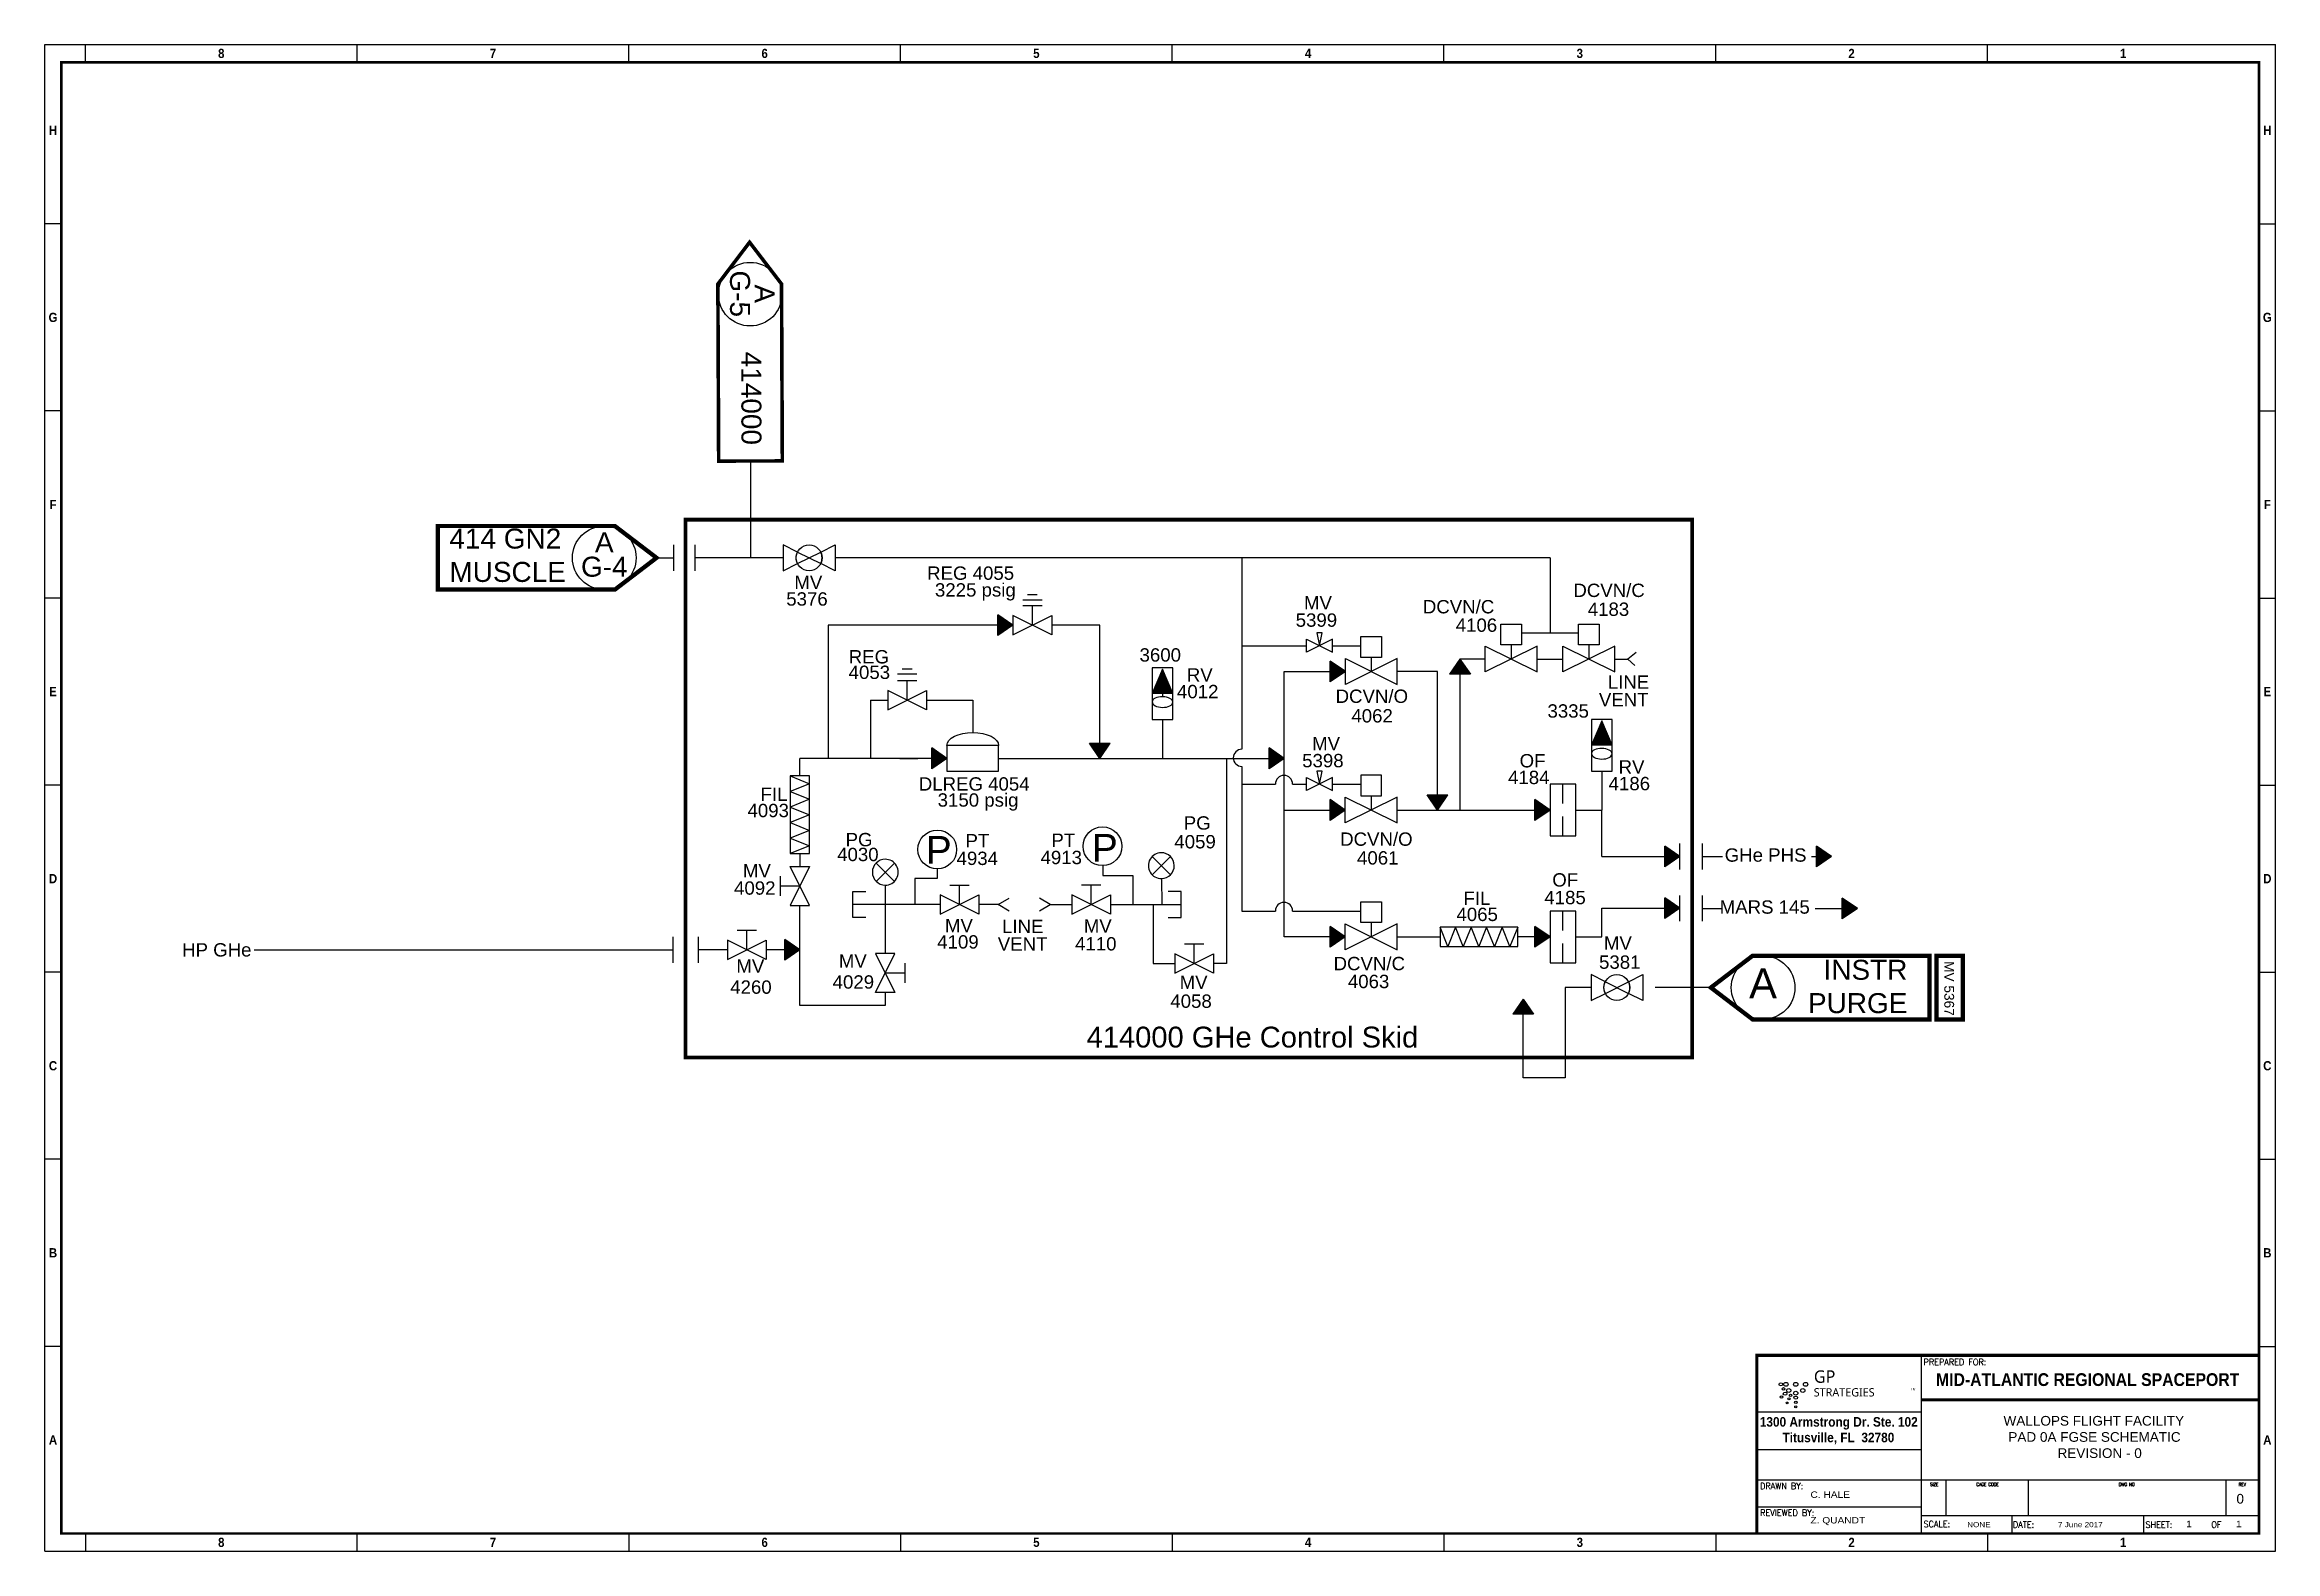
# Paper-space layout '414000 GHe Control Skid' of a CAD drawing. Header units: inches. Extents: x -0.1 to 12.4, y 0 to 8.4.
# The model-space entities are those that its viewports show. They can reach past a viewport. Long polylines and large blocks are cut down to what shows.
import ezdxf
from ezdxf.enums import TextEntityAlignment as Align

# ---------------------------------------------------------------- set-up
doc = ezdxf.new("R2010")
doc.units = ezdxf.units.IN
doc.header["$MEASUREMENT"] = 0
doc.linetypes.add('SCHEMATIC-Q-BASE$0$DASHED', pattern=[0.75, 0.5, -0.25])
for name, color, linetype in [('C-ANNO-TEXT', 7, 'Continuous'), ('GPBORDER-30X42$0$BORDER', 7, 'Continuous'), ('GPBORDER-30X42$0$TITLE1', 7, 'Continuous'), ('GPBORDER-30X42$0$TITLE2', 7, 'Continuous'), ('GPBORDER-30X42$0$TITLESMALL', 7, 'Continuous'), ('NEW 414 GHe Control Skid', 200, 'Continuous'), ('NEW 414 GN2 Cont Skid', 7, 'Continuous'), ('ViewPort', 7, 'Continuous')]:
    doc.layers.add(name, color=color, linetype=linetype)
doc.layers.get('ViewPort').off()
doc.styles.add('GPBORDER-30X42$0$BOLD', font='bold.shx', dxfattribs={"height": 0.375})
doc.styles.add('GPBORDER-30X42$0$LOGO', font='bold.shx', dxfattribs={"height": 0.1875})
doc.styles.add('GPBORDER-30X42$0$Standard', font='simplex.shx')
doc.styles.add('GPBORDER-30X42$0$TITLE1', font='romans.shx', dxfattribs={"height": 0.125})
doc.styles.add('GPBORDER-30X42$0$TITLE2', font='bold.shx', dxfattribs={"height": 0.25})
doc.styles.add('GPBORDER-30X42$0$TITLESMALL', font='romans.shx', dxfattribs={"height": 0.0625})
doc.styles.get("Standard").update_dxf_attribs({"font": 'arial.ttf'})
doc.styles.add('style1', font='arial.ttf', dxfattribs={"height": 0.125})
doc.styles.add('style2', font='arial.ttf', dxfattribs={"height": 0.06})
doc.styles.add('style3', font='arial.ttf', dxfattribs={"height": 0.09375})
doc.styles.add('TITLE', font='swissel.ttf', dxfattribs={"height": 0.18})

# ---------------------------------------------------------------- blocks, each defined once
blk = doc.blocks.new('GPBORDER-30X42')
at = {"linetype": 'Continuous'}
for p, q in [((188.586, -13.479), (188.586, 16.021)), ((188.586, 16.021), (235.842, 16.021)), ((189.447, 15.672), (189.447, 16.021)), ((195.203, 15.672), (195.203, 16.021)), ((200.958, 15.672), (200.958, 16.021)), ((206.714, 15.672), (206.714, 16.021)), ((212.47, 15.672), (212.47, 16.021)), ((218.226, 15.672), (218.226, 16.021)), ((223.982, 15.672), (223.982, 16.021)), ((229.737, 15.672), (229.737, 16.021)), ((235.842, -13.479), (235.842, 16.021)), ((188.935, 12.509), (188.586, 12.509)), ((235.493, 12.509), (235.842, 12.509)), ((188.935, 8.846), (188.586, 8.846)), ((235.493, 8.846), (235.842, 8.846)), ((188.935, 5.183), (188.586, 5.183)), ((235.493, 5.183), (235.842, 5.183)), ((188.935, 1.521), (188.586, 1.521)), ((235.493, 1.521), (235.842, 1.521)), ((188.935, -2.142), (188.586, -2.142)), ((235.493, -2.142), (235.842, -2.142)), ((188.935, -5.805), (188.586, -5.805)), ((235.493, -5.805), (235.842, -5.805)), ((188.935, -9.468), (188.586, -9.468)), ((235.493, -9.468), (235.842, -9.468)), ((228.342, -10.514), (235.493, -10.514)), ((224.854, -12.607), (228.342, -12.607)), ((189.447, -13.131), (189.447, -13.479)), ((195.203, -13.479), (195.203, -13.131)), ((200.958, -13.131), (200.958, -13.479)), ((206.714, -13.131), (206.714, -13.479)), ((212.47, -13.131), (212.47, -13.479)), ((218.226, -13.131), (218.226, -13.479)), ((223.982, -13.131), (223.982, -13.479)), ((229.737, -13.131), (229.737, -13.479)), ((188.586, -13.479), (235.842, -13.479))]:
    blk.add_line(p, q, dxfattribs=at)
at = {"layer": 'GPBORDER-30X42$0$BORDER', "linetype": 'Continuous'}
for p, q in [((228.342, -13.131), (228.342, -9.642)), ((224.854, -10.75), (228.342, -10.75)), ((224.854, -11.487), (228.342, -11.487)), ((224.854, -12.084), (235.493, -12.084)), ((228.865, -12.782), (228.865, -12.084)), ((230.61, -12.782), (230.61, -12.084)), ((234.796, -12.782), (234.796, -12.084)), ((228.342, -12.782), (235.493, -12.782)), ((230.26, -13.131), (230.26, -12.782)), ((233.051, -13.131), (233.051, -12.782))]:
    blk.add_line(p, q, dxfattribs=at)
at = {"layer": 'GPBORDER-30X42$0$BORDER', "linetype": 'Continuous', "flags": 128}
for points, const_width in [([(235.493, -13.131), (235.493, 15.672), (188.935, 15.672), (188.935, -13.131), (235.493, -13.131)], 0.05), ([(235.493, -9.642), (224.854, -9.642), (224.854, -13.131)], 0.0625), ([(235.493, -10.514), (228.342, -10.514)], 0.0625)]:
    blk.add_lwpolyline(points, dxfattribs=dict(at, const_width=const_width))
at = {"style": 'GPBORDER-30X42$0$BOLD'}
for s, p in [('8', (192.325, 15.846)), ('7', (198.08, 15.846)), ('6', (203.836, 15.846)), ('5', (209.592, 15.846)), ('4', (215.348, 15.846)), ('3', (221.104, 15.846)), ('2', (226.86, 15.846)), ('1', (232.615, 15.846)), ('H', (188.761, 14.34)), ('H', (235.668, 14.34)), ('G', (188.761, 10.678)), ('G', (235.668, 10.678)), ('F', (188.761, 7.015)), ('F', (235.668, 7.015)), ('E', (188.761, 3.352)), ('E', (235.668, 3.352)), ('D', (188.761, -0.311)), ('D', (235.668, -0.311)), ('C', (188.761, -3.974)), ('C', (235.668, -3.974)), ('B', (188.761, -7.636)), ('B', (235.668, -7.636)), ('A', (188.761, -11.299)), ('A', (235.668, -11.299)), ('8', (192.325, -13.305)), ('7', (198.08, -13.305)), ('6', (203.836, -13.305)), ('5', (209.592, -13.305)), ('4', (215.348, -13.305)), ('3', (221.104, -13.305)), ('2', (226.86, -13.305)), ('1', (232.615, -13.305))]:
    blk.add_text(s, height=0.181, dxfattribs=at).set_placement(p, align=Align.MIDDLE)
at = {"style": 'GPBORDER-30X42$0$LOGO'}
for s, p in [('1300 Armstrong Dr. Ste. 102', (224.917, -11.04)), ('Titusville, FL  32780', (225.397, -11.346))]:
    blk.add_text(s, height=0.1875, dxfattribs=at).set_placement(p)
at = {"layer": 'GPBORDER-30X42$0$TITLE1', "style": 'GPBORDER-30X42$0$TITLE1'}
for s, p in [('PREPARED FOR:', (228.386, -9.838)), ('DRAWN BY: ', (224.923, -12.266)), ('REVIEWED BY: ', (224.923, -12.789)), ('SCALE:', (228.386, -13.01)), ('DATE:', (230.278, -13.02)), ('SHEET:', (233.086, -13.02)), ('OF', (234.48, -13.02))]:
    blk.add_text(s, height=0.125, dxfattribs=at).set_placement(p)
at = {"layer": 'GPBORDER-30X42$0$TITLE2', "style": 'GPBORDER-30X42$0$TITLE2'}
blk.add_text('MID-ATLANTIC REGIONAL SPACEPORT', height=0.25, dxfattribs=at).set_placement((228.649, -10.244))
at = {"layer": 'GPBORDER-30X42$0$TITLESMALL'}
for s, style, p in [('SIZE', 'GPBORDER-30X42$0$TITLESMALL', (228.522, -12.202)), ('CAGE CODE', 'GPBORDER-30X42$0$TITLESMALL', (229.504, -12.202)), ('DWG NO', 'GPBORDER-30X42$0$Standard', (232.52, -12.202)), ('REV', 'GPBORDER-30X42$0$Standard', (235.062, -12.202))]:
    blk.add_text(s, height=0.0625, dxfattribs=dict(at, style=style)).set_placement(p)
blk = doc.blocks.new('1')
at = {"insert": (-0.751, 0.44), "char_height": 0.2, "attachment_point": 1}
blk.add_mtext_dynamic_manual_height_columns('{\\fLucida Sans|b0|i0|c0|p34; \\PSTRATEGIES}', width=4.1468, gutter_width=1, heights=[1.017], dxfattribs=at)
blk = doc.blocks.new('2')
at = {"insert": (-0.243, 0.184), "char_height": 0.3, "attachment_point": 1, "rotation": 0.28}
blk.add_mtext_dynamic_manual_height_columns('{\\fLucida Sans|b0|i0|c0|p34;GP }', width=4.1468, gutter_width=1, heights=[1.017], dxfattribs=at)
blk = doc.blocks.new('3')
at = {"insert": (-0.19, 0.09), "char_height": 0.2, "attachment_point": 1}
blk.add_mtext_dynamic_manual_height_columns('TM', width=2.4112, gutter_width=1, heights=[0], dxfattribs=at)
blk = doc.blocks.new('A$C32DD4450')
at = {"layer": 'C-ANNO-TEXT'}
h = blk.add_hatch(color=7, dxfattribs=at)
h.dxf.hatch_style = 1
h.paths.add_polyline_path([(-2.267, 0.835, 1), (-2.28, 0.835, 1)])
h.paths.add_polyline_path([(-2.277, 0.815, 1), (-2.287, 0.815, 1)])
h.paths.add_polyline_path([(-2.286, 0.794, 1), (-2.295, 0.794, 1)])
h.paths.add_polyline_path([(-2.291, 0.843, 1), (-2.308, 0.843, 1)])
h.paths.add_polyline_path([(-2.311, 0.825, 1), (-2.324, 0.825, 1)])
h.paths.add_polyline_path([(-2.329, 0.808, 1), (-2.339, 0.808, 1)])
h.paths.add_polyline_path([(-2.353, 0.852, 1), (-2.344, 0.852, 1)])
h.paths.add_polyline_path([(-2.333, 0.86, 1), (-2.322, 0.86, 1)])
h.paths.add_polyline_path([(-2.314, 0.869, 1), (-2.301, 0.869, 1)])
h.paths.add_polyline_path([(-2.312, 0.893, 1), (-2.329, 0.893, 1)])
h.paths.add_polyline_path([(-2.352, 0.893, 1), (-2.339, 0.893, 1)])
h.paths.add_polyline_path([(-2.364, 0.893, 1), (-2.375, 0.893, 1)])
h.paths.add_polyline_path([(-2.344, 0.934, 1), (-2.353, 0.934, 1)])
h.paths.add_polyline_path([(-2.322, 0.925, 1), (-2.333, 0.925, 1)])
h.paths.add_polyline_path([(-2.314, 0.916, 1), (-2.301, 0.916, 1)])
h.paths.add_polyline_path([(-2.291, 0.943, 1), (-2.308, 0.943, 1)])
h.paths.add_polyline_path([(-2.324, 0.96, 1), (-2.311, 0.96, 1)])
h.paths.add_polyline_path([(-2.329, 0.977, 1), (-2.339, 0.977, 1)])
h.paths.add_polyline_path([(-2.267, 0.95, 1), (-2.28, 0.95, 1)])
h.paths.add_polyline_path([(-2.287, 0.97, 1), (-2.277, 0.97, 1)])
h.paths.add_polyline_path([(-2.286, 0.991, 1), (-2.295, 0.991, 1)])
h.paths.add_polyline_path([(-2.241, 0.963, 1), (-2.258, 0.963, 1)])
h.paths.add_polyline_path([(-2.243, 0.988, 1), (-2.256, 0.988, 1)])
h.paths.add_polyline_path([(-2.245, 1.012, 1), (-2.255, 1.012, 1)])
h = blk.add_hatch(color=7, dxfattribs=at)
h.dxf.hatch_style = 1
h.paths.add_polyline_path([(-2.239, 0.939, 1), (-2.26, 0.939, 1)])
h.paths.add_polyline_path([(-2.272, 0.925, 1), (-2.293, 0.925, 1)])
h.paths.add_polyline_path([(-2.306, 0.893, 1), (-2.286, 0.893, 1)])
h.paths.add_polyline_path([(-2.239, 0.893, 1), (-2.26, 0.893, 1)])
h.paths.add_polyline_path([(-2.293, 0.86, 1), (-2.272, 0.86, 1)])
h.paths.add_polyline_path([(-2.207, 0.86, 1), (-2.227, 0.86, 1)])
h.paths.add_polyline_path([(-2.193, 0.893, 1), (-2.214, 0.893, 1)])
h = blk.add_hatch(color=7, dxfattribs=at)
h.dxf.hatch_style = 1
h.paths.add_polyline_path([(-2.26, 0.846, 1), (-2.239, 0.846, 1)])
h = blk.add_hatch(color=7, dxfattribs=at)
h.dxf.hatch_style = 1
h.paths.add_polyline_path([(-2.245, 0.773, 1), (-2.255, 0.773, 1)])
h.paths.add_polyline_path([(-2.243, 0.797, 1), (-2.256, 0.797, 1)])
h.paths.add_polyline_path([(-2.241, 0.822, 1), (-2.258, 0.822, 1)])
at = {"layer": 'C-ANNO-TEXT', "color": 7}
for centre, radius in [((-2.32, 0.893), 0.00845), ((-2.307, 0.869), 0.00636), ((-2.3, 0.843), 0.00845), ((-2.296, 0.893), 0.0103), ((-2.283, 0.86), 0.0103), ((-2.274, 0.835), 0.00636), ((-2.25, 0.893), 0.0103), ((-2.25, 0.846), 0.0103), ((-2.217, 0.86), 0.0103), ((-2.204, 0.893), 0.0103), ((-2.317, 0.825), 0.00636), ((-2.291, 0.794), 0.00441), ((-2.282, 0.815), 0.0051), ((-2.25, 0.822), 0.00845), ((-2.25, 0.797), 0.00636), ((-2.25, 0.773), 0.0051)]:
    blk.add_circle(centre, radius, dxfattribs=at)
at = {"color": 7, "xscale": 0.2214169042038988, "yscale": 0.2732096433486377, "zscale": 0.2760375030209255}
blk.add_blockref('GPBORDER-30X42', (-52.219, 3.683), dxfattribs=at)
at = {"layer": 'C-ANNO-TEXT', "color": 7, "xscale": 0.2765152535907173, "yscale": 0.2212122028725739, "zscale": 0.2765152535907173}
for name, p in [('2', (-2.098, 0.927, 2.192)), ('1', (-1.958, 0.849, 2.192))]:
    blk.add_blockref(name, p, dxfattribs=at)
at = {"layer": 'C-ANNO-TEXT', "xscale": 0.0924905553715314, "yscale": 0.0693679165286485, "zscale": 0.0924905553715314}
blk.add_blockref('3', (-1.694, 0.868, 2.192), dxfattribs=at)
at = {"layer": 'C-ANNO-TEXT', "color": 7}
for s, height, style, p in [('C. HALE', 0.0341, 'style1', (-2.181, 0.286)), ('Z. QUANDT', 0.0341, 'style1', (-2.181, 0.149)), ('NONE', 0.0272, 'style2', (-1.446, 0.129)), ('7 June 2017', 0.02724, 'style2', (-1.02, 0.129)), ('1', 0.0344, 'style2', (-0.419, 0.129, -2.407)), ('1', 0.0344, 'style2', (-0.185, 0.129, -2.407))]:
    blk.add_text(s, height=height, dxfattribs=dict(at, style=style)).set_placement(p)
at = {"layer": 'C-ANNO-TEXT', "color": 7, "insert": (-1.398, 0.724), "char_height": 0.05186, "attachment_point": 1, "style": 'style1'}
blk.add_mtext_dynamic_manual_height_columns('\\pi0.13978;WALLOPS FLIGHT FACILITY\\P\\pi0.16543;PAD 0A FGSE SCHEMATIC\\P\\pi0.36824;   REVISION - 0', width=1.24432, gutter_width=0.95, heights=[0], dxfattribs=at)
at = {"layer": 'C-ANNO-TEXT', "insert": (-0.183, 0.307), "char_height": 0.0519, "attachment_point": 1, "style": 'TITLE'}
blk.add_mtext_dynamic_manual_height_columns('0', width=0.25114, gutter_width=0.95, heights=[0], dxfattribs=at)

msp = doc.modelspace()

# ---------------------------------------------------------------- hatches: boundary and pattern name
at = {"layer": 'NEW 414 GHe Control Skid', "transparency": 33554687}
h = msp.add_hatch(color=30, dxfattribs=at)
h.dxf.hatch_style = 1
h.paths.add_polyline_path([(105.715, 52.799), (105.7764, 52.7568), (105.715, 52.7145)])
h = msp.add_hatch(color=30, dxfattribs=at)
h.dxf.hatch_style = 1
h.paths.add_polyline_path([(106.3867, 52.5765), (106.429, 52.4773), (106.3445, 52.4773)])
h = msp.add_hatch(color=30, dxfattribs=at)
h.dxf.hatch_style = 1
h.paths.add_polyline_path([(107.0715, 52.6095), (107.1329, 52.5673), (107.0715, 52.525)])
h = msp.add_hatch(color=30, dxfattribs=at)
h.dxf.hatch_style = 1
h.paths.add_polyline_path([(107.6007, 52.6184), (107.643, 52.557), (107.5585, 52.557)])
h = msp.add_hatch(color=30, dxfattribs=at)
h.dxf.hatch_style = 1
h.paths.add_polyline_path([(108.1795, 52.3657), (108.2218, 52.2664), (108.1373, 52.2664)])
h = msp.add_hatch(color=30, dxfattribs=at)
h.dxf.hatch_style = 1
h.paths.add_polyline_path([(106.0886, 52.2746), (106.173, 52.2746), (106.1308, 52.2132)])
h = msp.add_hatch(color=30, dxfattribs=at)
h.dxf.hatch_style = 1
h.paths.add_polyline_path([(105.4452, 52.2554), (105.5066, 52.2132), (105.4452, 52.1709)])
h = msp.add_hatch(color=30, dxfattribs=at)
h.dxf.hatch_style = 1
h.paths.add_polyline_path([(106.8223, 52.2554), (106.8837, 52.2132), (106.8223, 52.1709)])
h = msp.add_hatch(color=30, dxfattribs=at)
h.dxf.hatch_style = 1
h.paths.add_polyline_path([(107.0713, 52.0446), (107.1327, 52.0023), (107.0713, 51.9601)])
h = msp.add_hatch(color=30, dxfattribs=at)
h.dxf.hatch_style = 1
h.paths.add_polyline_path([(107.5086, 52.0023), (107.4663, 52.0637), (107.5508, 52.0637)])
h = msp.add_hatch(color=30, dxfattribs=at)
h.dxf.hatch_style = 1
h.paths.add_polyline_path([(107.9068, 52.0446), (107.9682, 52.0023), (107.9068, 51.9601)])
h = msp.add_hatch(color=30, dxfattribs=at)
h.dxf.hatch_style = 1
h.paths.add_polyline_path([(108.4369, 51.8547), (108.4983, 51.8124), (108.4369, 51.7702)])
h = msp.add_hatch(color=30, dxfattribs=at)
h.dxf.hatch_style = 1
h.paths.add_polyline_path([(109.0559, 51.8547), (109.1173, 51.8124), (109.0559, 51.7702)])
h = msp.add_hatch(color=30, dxfattribs=at)
h.dxf.hatch_style = 1
h.paths.add_polyline_path([(108.4369, 51.6434), (108.4983, 51.6011), (108.4369, 51.5589)])
h = msp.add_hatch(color=30, dxfattribs=at)
h.dxf.hatch_style = 1
h.paths.add_polyline_path([(109.1611, 51.642), (109.2225, 51.5998), (109.1611, 51.5576)])
h = msp.add_hatch(color=30, dxfattribs=at)
h.dxf.hatch_style = 1
h.paths.add_polyline_path([(104.8456, 51.4739), (104.907, 51.4317), (104.8456, 51.3894)])
h = msp.add_hatch(color=30, dxfattribs=at)
h.dxf.hatch_style = 1
h.paths.add_polyline_path([(107.0713, 51.5267), (107.1327, 51.4845), (107.0713, 51.4422)])
h = msp.add_hatch(color=30, dxfattribs=at)
h.dxf.hatch_style = 1
h.paths.add_polyline_path([(107.9068, 51.5267), (107.9682, 51.4845), (107.9068, 51.4422)])
at = {"layer": 'NEW 414 GHe Control Skid', "linetype": 'Continuous', "transparency": 33554687}
h = msp.add_hatch(color=140, dxfattribs=at)
h.dxf.hatch_style = 1
h.paths.add_polyline_path([(107.8586, 51.23), (107.9009, 51.1686), (107.8164, 51.1686)])

# ---------------------------------------------------------------- linework, layer by layer
at = {"layer": 'NEW 414 GHe Control Skid', "color": 200}
for p, q in [((104.7051, 53.4266), (104.7051, 53.0315)), ((104.3217, 53.0315, -2.0883), (104.3922, 53.0315, -2.0883))]:
    msp.add_line(p, q, dxfattribs=at)
at = {"layer": 'NEW 414 GHe Control Skid', "color": 200, "linetype": 'Continuous'}
for p, q in [((104.3922, 52.9787, -2.0883), (104.3922, 53.0843, -2.0883)), ((104.4798, 52.9787), (104.4798, 53.0843)), ((104.8387, 53.0315), (104.4798, 53.0315)), ((104.8971, 53.0551), (104.9916, 53.0079)), ((104.8971, 53.0079), (104.9916, 53.0551)), ((107.9682, 53.0315), (105.05, 53.0315)), ((106.7107, 53.0315), (106.7107, 52.2504)), ((107.9682, 53.0315), (107.9682, 52.7241)), ((108.0839, 52.7241), (107.852, 52.7241)), ((106.7107, 52.6729), (106.9744, 52.6729)), ((107.0801, 52.6729), (107.1963, 52.6729)), ((106.7107, 52.18), (106.7107, 51.5901)), ((106.7107, 52.108), (106.8473, 52.108)), ((106.9177, 52.108), (106.9744, 52.108)), ((106.7107, 51.5901), (106.8473, 51.5901)), ((106.9177, 51.5901), (107.1961, 51.5901))]:
    msp.add_line(p, q, dxfattribs=at)
at = {"layer": 'NEW 414 GHe Control Skid', "color": 30, "linetype": 'Continuous'}
for p, q in [((105.8952, 52.836), (105.816, 52.836)), ((105.8754, 52.8803), (105.8358, 52.8803)), ((105.8556, 52.7568), (105.8556, 52.836)), ((105.715, 52.7568), (105.0226, 52.7568)), ((105.0226, 52.7568), (105.0226, 52.2132)), ((106.1308, 52.7568), (105.9349, 52.7568)), ((106.1308, 52.2746), (106.1308, 52.7568)), ((107.2385, 52.6254), (107.2385, 52.5673)), ((107.8098, 52.6765), (107.8098, 52.6184)), ((108.1267, 52.6765), (108.1267, 52.6184)), ((108.3198, 52.6448), (108.2852, 52.6184)), ((105.3643, 52.5775), (105.3247, 52.5775)), ((106.429, 52.5829), (106.3445, 52.5829)), ((106.3445, 52.5829), (106.3445, 52.3716)), ((106.429, 52.3716), (106.429, 52.5829)), ((106.8837, 52.5673), (107.0715, 52.5673)), ((106.8837, 51.4845), (106.8837, 52.5673)), ((107.5086, 52.5673), (107.3442, 52.5673)), ((107.5086, 52.0637), (107.5086, 52.5673)), ((107.7041, 52.6184), (107.6007, 52.6184)), ((107.6007, 52.557), (107.6007, 52.0023)), ((107.9154, 52.6181), (108.0211, 52.6184)), ((108.2323, 52.6184), (108.2852, 52.6184)), ((108.2852, 52.6184), (108.3149, 52.592)), ((105.1946, 52.4506), (105.2653, 52.4506)), ((105.1946, 52.4506), (105.1946, 52.2132)), ((105.3841, 52.5298), (105.3049, 52.5298)), ((105.3445, 52.4506), (105.3445, 52.5298)), ((105.4238, 52.4506), (105.6122, 52.4506)), ((105.6122, 52.4506), (105.6122, 52.3188)), ((106.429, 52.4773), (106.3445, 52.4773)), ((106.3445, 52.4773), (106.3445, 52.4403)), ((106.3867, 52.4773), (106.3867, 52.4648)), ((106.429, 52.4403), (106.429, 52.4773)), ((106.3445, 52.3716), (106.429, 52.3716)), ((106.3867, 52.3716), (106.3867, 52.2132)), ((108.2218, 52.3721), (108.1373, 52.3721)), ((108.1373, 52.3721), (108.1373, 52.1608)), ((108.2218, 52.1608), (108.2218, 52.3721)), ((108.2218, 52.2664), (108.1373, 52.2664)), ((105.4452, 52.2132), (104.907, 52.2132)), ((104.907, 52.1412), (104.907, 52.2132)), ((105.3142, 52.2132), (105.3881, 52.2132)), ((105.7179, 52.2132), (106.8223, 52.2132)), ((106.6477, 52.2132), (106.6477, 51.3762)), ((108.0211, 52.0287), (108.0211, 52.108)), ((108.1373, 52.1608), (108.2218, 52.1608)), ((108.1795, 52.1608), (108.1795, 52.0023)), ((106.8837, 52.0023), (107.0713, 52.0023)), ((107.2383, 52.0604), (107.2383, 52.0023)), ((107.344, 52.0023), (107.9068, 52.0023)), ((108.0739, 52.0023), (108.1795, 52.0023)), ((108.1795, 51.8124), (108.1795, 52.0023)), ((108.0211, 51.8967), (108.0211, 51.9759)), ((104.907, 51.8242), (104.907, 51.7714)), ((106.3442, 51.8121), (106.4197, 51.7382)), ((106.345, 51.7374), (106.4189, 51.8129)), ((108.1795, 51.8124), (108.4369, 51.8124, -1.0442)), ((108.4983, 51.7596, -1.0442), (108.4983, 51.8652, -1.0442)), ((108.5906, 51.7596), (108.5906, 51.8652)), ((104.8278, 51.6526), (104.8278, 51.7318)), ((105.2925, 51.7859), (105.2178, 51.7112)), ((105.2925, 51.7112), (105.2178, 51.7859)), ((106.3825, 51.7223), (106.3836, 51.6167)), ((104.907, 51.6922), (104.8278, 51.6922)), ((105.2552, 51.6958), (105.2552, 51.4165)), ((105.5185, 51.6958), (105.5977, 51.6958)), ((105.5581, 51.6165), (105.5581, 51.6958)), ((105.7165, 51.6163), (105.7602, 51.643)), ((105.9279, 51.6165), (105.8842, 51.6431)), ((106.1353, 51.6959), (106.0561, 51.6959)), ((106.0957, 51.6167), (106.0957, 51.6959)), ((108.4983, 51.5483, -1.0442), (108.4983, 51.654, -1.0442)), ((108.5906, 51.5483), (108.5906, 51.654)), ((104.907, 51.2052), (104.907, 51.6129)), ((105.4789, 51.6165), (105.1218, 51.6165)), ((105.7204, 51.6165), (105.6373, 51.6165)), ((105.7602, 51.5901), (105.7165, 51.6163)), ((105.8842, 51.5903), (105.9279, 51.6165)), ((105.9279, 51.6167), (106.0165, 51.6167)), ((106.1749, 51.6167), (106.3481, 51.6167)), ((106.3481, 51.6167), (106.4628, 51.6167)), ((106.3481, 51.6167), (106.3481, 51.3762)), ((107.2383, 51.5426), (107.2383, 51.4845)), ((108.0211, 51.5109), (108.0211, 51.5901)), ((108.1795, 51.4845), (108.1795, 51.6011)), ((108.1795, 51.6011), (108.4369, 51.6011, -1.0442)), ((104.3897, 51.3789), (104.3897, 51.4846)), ((104.4925, 51.3788), (104.4925, 51.4845)), ((104.7295, 51.5109), (104.6503, 51.5109)), ((104.6899, 51.4317), (104.6899, 51.5109)), ((106.5553, 51.4555), (106.4761, 51.4555)), ((106.5157, 51.3762), (106.5157, 51.4555)), ((107.0713, 51.4845), (106.8837, 51.4845)), ((107.344, 51.4845), (107.5193, 51.4845)), ((107.9068, 51.4845), (107.8362, 51.4845)), ((108.0211, 51.3788), (108.0211, 51.4581)), ((108.0739, 51.4845), (108.1795, 51.4845)), ((104.6107, 51.4317), (104.4925, 51.4317)), ((104.8456, 51.4317), (104.7691, 51.4317)), ((105.3344, 51.3769), (105.3344, 51.2976)), ((106.3481, 51.3762), (106.4364, 51.3762)), ((106.6477, 51.3762), (106.5949, 51.3762)), ((105.2552, 51.3372), (105.3344, 51.3372)), ((105.2552, 51.2052), (104.907, 51.2052)), ((105.2552, 51.258), (105.2552, 51.2052))]:
    msp.add_line(p, q, dxfattribs=at)
at = {"layer": 'NEW 414 GHe Control Skid', "color": 30}
for p, q in [((105.715, 52.7145), (105.715, 52.799)), ((105.7764, 52.7568), (105.715, 52.799)), ((105.7764, 52.7568), (105.715, 52.7145)), ((106.3867, 52.5765), (106.3445, 52.4773)), ((106.429, 52.4773), (106.3867, 52.5765)), ((107.0715, 52.525), (107.0715, 52.6095)), ((107.1329, 52.5673), (107.0715, 52.6095)), ((107.1329, 52.5673), (107.0715, 52.525)), ((107.6007, 52.6184), (107.5585, 52.557)), ((107.643, 52.557), (107.5585, 52.557)), ((107.6007, 52.6184), (107.643, 52.557)), ((108.1795, 52.3657), (108.1373, 52.2664)), ((108.2218, 52.2664), (108.1795, 52.3657)), ((106.1308, 52.2132), (106.0886, 52.2746)), ((106.0886, 52.2746), (106.173, 52.2746)), ((106.1308, 52.2132), (106.173, 52.2746)), ((105.4452, 52.1709), (105.4452, 52.2554)), ((105.5066, 52.2132), (105.4452, 52.2554)), ((105.5066, 52.2132), (105.4452, 52.1709)), ((106.8223, 52.1709), (106.8223, 52.2554)), ((106.8837, 52.2132), (106.8223, 52.2554)), ((106.8837, 52.2132), (106.8223, 52.1709)), ((107.0713, 51.9601), (107.0713, 52.0446)), ((107.1327, 52.0023), (107.0713, 52.0446)), ((107.1327, 52.0023), (107.0713, 51.9601)), ((107.5086, 52.0023), (107.4663, 52.0637)), ((107.4663, 52.0637), (107.5508, 52.0637)), ((107.5086, 52.0023), (107.5508, 52.0637)), ((107.9068, 51.9601), (107.9068, 52.0446)), ((107.9682, 52.0023), (107.9068, 52.0446)), ((107.9682, 52.0023), (107.9068, 51.9601)), ((108.4369, 51.7702, -1.0442), (108.4369, 51.8547, -1.0442)), ((108.4983, 51.8124, -1.0442), (108.4369, 51.8547, -1.0442)), ((108.4983, 51.8124, -1.0442), (108.4369, 51.7702, -1.0442)), ((108.5906, 51.8124), (108.6727, 51.8124, -0.0191)), ((109.0352, 51.8124), (109.1173, 51.8124, -0.0191)), ((109.0559, 51.7702, -1.0442), (109.0559, 51.8547, -1.0442)), ((109.1173, 51.8124, -1.0442), (109.0559, 51.8547, -1.0442)), ((109.1173, 51.8124, -1.0442), (109.0559, 51.7702, -1.0442)), ((108.4369, 51.5589, -1.0442), (108.4369, 51.6434, -1.0442)), ((108.4983, 51.6011, -1.0442), (108.4369, 51.6434, -1.0442)), ((109.1611, 51.5576, -1.0442), (109.1611, 51.642, -1.0442)), ((109.2225, 51.5998, -1.0442), (109.1611, 51.642, -1.0442)), ((108.4983, 51.6011, -1.0442), (108.4369, 51.5589, -1.0442)), ((108.5906, 51.6002, -0.0008), (108.6691, 51.6002, -0.0191)), ((109.0501, 51.6002), (109.2212, 51.6002, -0.0172)), ((109.2225, 51.5998, -1.0442), (109.1611, 51.5576, -1.0442)), ((104.8456, 51.3894), (104.8456, 51.4739)), ((104.907, 51.4317), (104.8456, 51.4739)), ((107.0713, 51.4422), (107.0713, 51.5267)), ((107.1327, 51.4845), (107.0713, 51.5267)), ((107.1327, 51.4845), (107.0713, 51.4422)), ((107.9068, 51.4422), (107.9068, 51.5267)), ((107.9682, 51.4845), (107.9068, 51.5267)), ((107.9682, 51.4845), (107.9068, 51.4422)), ((102.6792, 51.4317), (104.3881, 51.4317)), ((104.907, 51.4317), (104.8456, 51.3894))]:
    msp.add_line(p, q, dxfattribs=at)
at = {"layer": 'NEW 414 GHe Control Skid', "color": 1, "linetype": 'Continuous'}
for p, q in [((105.4673, 51.7222), (105.3765, 51.7222)), ((105.3765, 51.7222), (105.3765, 51.6165)), ((105.4673, 51.7618), (105.4673, 51.7222)), ((106.1437, 51.7752), (106.1437, 51.7355)), ((106.1437, 51.7355), (106.2651, 51.7355)), ((106.2651, 51.7355), (106.2651, 51.6167))]:
    msp.add_line(p, q, dxfattribs=at)
at = {"layer": 'NEW 414 GHe Control Skid', "color": 140, "linetype": 'Continuous'}
for p, q in [((108.194, 51.3013), (108.2885, 51.254)), ((108.194, 51.254), (108.2885, 51.3013)), ((108.6247, 51.2776), (108.3969, 51.2776)), ((107.8586, 51.23), (107.8164, 51.1686)), ((107.8586, 51.23), (107.9009, 51.1686))]:
    msp.add_line(p, q, dxfattribs=at)
at = {"layer": 'NEW 414 GHe Control Skid', "color": 200, "const_width": 0.0146}
msp.add_lwpolyline([(104.8317, 54.1492), (104.835, 53.4269), (104.5752, 53.4263), (104.5719, 54.1487), (104.7014, 54.3193)], close=True, dxfattribs=at)
at = {"layer": 'NEW 414 GHe Control Skid', "color": 30, "linetype": 'SCHEMATIC-Q-BASE$0$DASHED', "const_width": 0.0156}
msp.add_lwpolyline([(104.4396, 53.1873), (108.5487, 53.1873), (108.5487, 50.992), (104.4396, 50.992)], close=True, dxfattribs=at)
at = {"layer": 'NEW 414 GHe Control Skid', "color": 200, "const_width": 0.0176, "elevation": -2.0883}
msp.add_lwpolyline([(104.1514, 52.9016), (103.429, 52.9016), (103.429, 53.1614), (104.1514, 53.1614), (104.3217, 53.0315)], close=True, dxfattribs=at)
at = {"layer": 'NEW 414 GHe Control Skid', "color": 200, "linetype": 'Continuous'}
for points in [[(104.8971, 53.0551), (104.8387, 53.0843), (104.8387, 52.9787), (104.8971, 53.0079, -0.236136)], [(104.9444, 52.9787, -1), (104.9444, 53.0843, -1)], [(104.9916, 53.0551), (105.05, 53.0843), (105.05, 52.9787), (104.9916, 53.0079, 0.236136)]]:
    msp.add_lwpolyline(points, format="xyb", close=True, dxfattribs=at)
at = {"layer": 'NEW 414 GHe Control Skid', "color": 30, "linetype": 'Continuous'}
for points in [[(105.8952, 52.8591), (105.8754, 52.8591), (105.8556, 52.8591), (105.8358, 52.8591), (105.816, 52.8591)], [(105.3841, 52.5563), (105.3643, 52.5563), (105.3445, 52.5563), (105.3247, 52.5563), (105.3049, 52.5563)], [(104.8674, 52.1412), (104.9466, 52.1095), (104.8674, 52.0778), (104.9466, 52.0461), (104.8674, 52.0144), (104.9466, 51.9827), (104.8674, 51.951), (104.9466, 51.9193), (104.8674, 51.8876), (104.9466, 51.8559), (104.8674, 51.8242)], [(105.176, 51.5637), (105.1231, 51.5637), (105.1231, 51.6694), (105.176, 51.6694)], [(106.41, 51.5639), (106.4628, 51.5639), (106.4628, 51.6695), (106.41, 51.6695)], [(107.8362, 51.5241), (107.8045, 51.4449), (107.7728, 51.5241), (107.7411, 51.4449), (107.7094, 51.5241), (107.6777, 51.4449), (107.646, 51.5241), (107.6143, 51.4449), (107.5826, 51.5241), (107.5509, 51.4449), (107.5193, 51.5241)]]:
    msp.add_lwpolyline(points, dxfattribs=at)
for points in [[(105.9349, 52.7964), (105.9349, 52.7172), (105.7764, 52.7964), (105.7764, 52.7172)], [(107.852, 52.6765), (107.7675, 52.6765), (107.7675, 52.761), (107.852, 52.761)], [(108.1689, 52.6765), (108.0844, 52.6765), (108.0844, 52.761), (108.1689, 52.761)], [(107.2808, 52.6254), (107.1963, 52.6254), (107.1963, 52.7099), (107.2808, 52.7099)], [(107.9154, 52.5656), (107.9154, 52.6712), (107.7041, 52.5656), (107.7041, 52.6712)], [(108.2323, 52.5656), (108.2323, 52.6712), (108.0211, 52.5656), (108.0211, 52.6712)], [(107.3442, 52.5144), (107.3442, 52.6201), (107.1329, 52.5144), (107.1329, 52.6201)], [(105.4238, 52.4902), (105.4238, 52.411), (105.2653, 52.4902), (105.2653, 52.411)], [(105.5066, 52.1603), (105.7179, 52.1603), (105.7179, 52.266), (105.5066, 52.266)], [(104.8674, 51.8242), (104.9466, 51.8242), (104.9466, 52.1412), (104.8674, 52.1412)], [(107.1961, 52.0604), (107.2806, 52.0604), (107.2806, 52.1449), (107.1961, 52.1449)], [(108.0739, 51.8967), (108.0739, 52.108), (107.9682, 52.108), (107.9682, 51.8967)], [(107.1327, 51.9495), (107.1327, 52.0551), (107.344, 51.9495), (107.344, 52.0551)], [(104.8674, 51.6129), (104.9466, 51.6129), (104.8674, 51.7714), (104.9466, 51.7714)], [(105.4789, 51.6562), (105.4789, 51.5769), (105.6373, 51.6562), (105.6373, 51.5769)], [(106.1749, 51.6563), (106.1749, 51.5771), (106.0165, 51.6563), (106.0165, 51.5771)], [(107.2806, 51.5426), (107.1961, 51.5426), (107.1961, 51.6271), (107.2806, 51.6271)], [(107.344, 51.4317), (107.344, 51.5373), (107.1327, 51.4317), (107.1327, 51.5373)], [(108.0739, 51.3788), (108.0739, 51.5901), (107.9682, 51.5901), (107.9682, 51.3788)], [(104.7691, 51.4713), (104.7691, 51.3921), (104.6107, 51.4713), (104.6107, 51.3921)], [(107.5193, 51.5241), (107.5193, 51.4449), (107.8362, 51.4449), (107.8362, 51.5241)], [(105.2948, 51.4165), (105.2156, 51.4165), (105.2948, 51.258), (105.2156, 51.258)], [(106.5949, 51.4158), (106.5949, 51.3366), (106.4364, 51.4158), (106.4364, 51.3366)]]:
    msp.add_lwpolyline(points, close=True, dxfattribs=at)
at = {"layer": 'NEW 414 GHe Control Skid', "color": 200, "linetype": 'Continuous'}
for points in [[(107.0273, 52.6729), (107.0378, 52.7257), (107.0167, 52.7257)], [(107.0801, 52.6993), (106.9744, 52.6465), (106.9744, 52.6993), (107.0801, 52.6465)], [(107.0801, 52.1344), (106.9744, 52.0816), (106.9744, 52.1344), (107.0801, 52.0816)], [(107.0273, 52.108), (107.0378, 52.1608), (107.0167, 52.1608)]]:
    msp.add_lwpolyline(points, close=True, dxfattribs=at)
msp.add_lwpolyline([(107.0801, 52.108), (107.1961, 52.108)], dxfattribs=at)
at = {"layer": 'NEW 414 GHe Control Skid', "color": 140, "const_width": 0.0176}
for points in [[(108.795, 51.1478), (109.5174, 51.1478), (109.5174, 51.4075), (108.795, 51.4075), (108.6247, 51.2776)], [(109.5461, 51.4075), (109.6532, 51.4075), (109.6532, 51.1478), (109.5461, 51.1478)]]:
    msp.add_lwpolyline(points, close=True, dxfattribs=at)
at = {"layer": 'NEW 414 GHe Control Skid', "color": 140, "linetype": 'Continuous'}
for points in [[(108.1356, 51.2776), (108.0305, 51.2776), (108.0305, 50.9094), (107.8586, 50.9094), (107.8586, 51.1686)], [(107.9009, 51.1686), (107.8164, 51.1686)]]:
    msp.add_lwpolyline(points, dxfattribs=at)
for points in [[(108.194, 51.3013), (108.1356, 51.3305), (108.1356, 51.2248), (108.194, 51.254, -0.236136)], [(108.2412, 51.2248, -1), (108.2412, 51.3305, -1)], [(108.2885, 51.3013), (108.3469, 51.3305), (108.3469, 51.2248), (108.2885, 51.254, 0.236136)]]:
    msp.add_lwpolyline(points, format="xyb", close=True, dxfattribs=at)
at = {"layer": 'NEW 414 GHe Control Skid', "color": 200}
for centre in [(104.7039, 54.1075), (104.1084, 53.0315, -2.0883)]:
    msp.add_circle(centre, 0.1299, dxfattribs=at)
at = {"layer": 'NEW 414 GHe Control Skid', "color": 1, "linetype": 'Continuous'}
for centre in [(105.4673, 51.8411), (106.1416, 51.8544)]:
    msp.add_circle(centre, 0.0792, dxfattribs=at)
at = {"layer": 'NEW 414 GHe Control Skid', "color": 140}
msp.add_circle((108.838, 51.2776), 0.1299, dxfattribs=at)
at = {"layer": 'NEW 414 GHe Control Skid', "color": 200, "linetype": 'Continuous'}
for centre, start, end in [((106.7107, 52.2152), 90, 270), ((106.8825, 52.108), 0, 180), ((106.8825, 51.5901), 0, 180)]:
    msp.add_arc(centre, 0.0352, start, end, dxfattribs=at)
at = {"layer": 'NEW 414 GHe Control Skid', "color": 30, "linetype": 'Continuous'}
for centre, start, end in [((106.3819, 51.7752), 90.61542, 270.61549), ((106.3819, 51.7752), 270.61549, 90.61542), ((105.2552, 51.7486), 90.00004, 269.99996), ((105.2552, 51.7486), 269.99996, 90.00004)]:
    msp.add_arc(centre, 0.0528, start, end, dxfattribs=at)
at = {"layer": 'NEW 414 GHe Control Skid', "color": 30, "extrusion": (0, 0, -1)}
for centre in [(106.3867, 52.4429), (108.1795, 52.2321)]:
    msp.add_ellipse(centre, major_axis=(0.0423, -0.0006), ratio=0.51613, dxfattribs=at)
at = {"layer": 'NEW 414 GHe Control Skid', "color": 30, "linetype": 'Continuous', "extrusion": (0, 0, -1)}
msp.add_ellipse((105.6122, 52.266), major_axis=(0.1056, 0), ratio=0.5, start_param=3.141593, end_param=6.283185, dxfattribs=at)

# ---------------------------------------------------------------- texts
at = {"layer": 'NEW 414 GHe Control Skid', "color": 7}
for s, height, style, p in [('REG 4055', 0.05443, 'style2', (105.426, 52.9418, 1.0442)), ('MV', 0.05443, 'style2', (104.8842, 52.9042, 1.0442)), ('3225 psig', 0.05443, 'style2', (105.458, 52.8734, 1.0442)), ('DCVN/C', 0.05443, 'style2', (108.0636, 52.8716, 1.0442)), ('5376', 0.05443, 'style2', (104.8511, 52.8364, 1.0442)), ('MV', 0.05443, 'style2', (106.9641, 52.8208, 1.0442)), ('DCVN/C', 0.05443, 'style2', (107.4493, 52.8048, 1.0442)), ('4183', 0.05443, 'style2', (108.1222, 52.7945, 1.0442)), ('5399', 0.05443, 'style2', (106.9302, 52.7502, 1.0442)), ('4106', 0.05443, 'style2', (107.5833, 52.7295, 1.0442)), ('REG', 0.05443, 'style2', (105.1061, 52.6005, 1.0442)), ('3600', 0.05443, 'style2', (106.293, 52.608, 1.0442)), ('4053', 0.05443, 'style2', (105.1057, 52.5371, 1.0442)), ('RV', 0.05443, 'style2', (106.486, 52.5265, 1.0442)), ('LINE', 0.05443, 'style2', (108.204, 52.4974, 1.0442)), ('4012', 0.05443, 'style2', (106.4458, 52.4585, 1.0442)), ('DCVN/O', 0.05443, 'style2', (107.0932, 52.4395, 1.0442)), ('VENT', 0.05443, 'style2', (108.1677, 52.4255, 1.0442)), ('4062', 0.05443, 'style2', (107.1575, 52.3595, 1.0442)), ('3335', 0.05443, 'style2', (107.9579, 52.3793, 1.0442)), ('MV', 0.05443, 'style2', (106.9972, 52.2463, 1.0442)), ('5398', 0.05443, 'style2', (106.9567, 52.1767, 1.0442)), ('OF', 0.05443, 'style2', (107.8441, 52.1762, 1.0442)), ('RV', 0.05443, 'style2', (108.2481, 52.151, 1.0442)), ('FIL', 0.05443, 'style2', (104.7462, 52.0397, 1.0442)), ('DLREG 4054', 0.05443, 'style2', (105.392, 52.0815, 1.0442)), ('4184', 0.05443, 'style2', (107.7969, 52.1081, 1.0442)), ('4186', 0.05443, 'style2', (108.2074, 52.083, 1.0442)), ('4093', 0.05443, 'style2', (104.6929, 51.9731, 1.0442)), ('3150 psig', 0.05443, 'style2', (105.469, 52.016, 1.0442)), ('PG', 0.05443, 'style2', (105.0932, 51.8543, 1.0442)), ('PT', 0.05443, 'style2', (105.5825, 51.8499, 1.0442)), ('PT', 0.05443, 'style2', (105.9332, 51.8518, 1.0442)), ('4059', 0.05443, 'style2', (106.435, 51.8457, 1.0442)), ('PG', 0.05443, 'style2', (106.4734, 51.9222, 1.0442)), ('DCVN/O', 0.05443, 'style2', (107.1117, 51.8563, 1.0442)), ('4030', 0.05443, 'style2', (105.0588, 51.7937, 1.0442)), ('4934', 0.05443, 'style2', (105.5462, 51.7779, 1.0442)), ('4913', 0.05443, 'style2', (105.8889, 51.7814, 1.0442)), ('4061', 0.05443, 'style2', (107.1806, 51.7798, 1.0442)), ('MV', 0.05443, 'style2', (104.6741, 51.7271, 1.0442)), ('OF', 0.05443, 'style2', (107.9774, 51.69, 1.0442)), ('4092', 0.05443, 'style2', (104.638, 51.6567, 1.0442)), ('4185', 0.05443, 'style2', (107.945, 51.618, 1.0442)), ('MV', 0.05443, 'style2', (105.4988, 51.5036, 1.0442)), ('LINE', 0.05443, 'style2', (105.7319, 51.5002, 1.0442)), ('MV', 0.05443, 'style2', (106.0654, 51.502, 1.0442)), ('4109', 0.05443, 'style2', (105.4673, 51.437, 1.0442)), ('VENT', 0.05443, 'style2', (105.7144, 51.4282, 1.0442)), ('4110', 0.05443, 'style2', (106.0297, 51.4291, 1.0442)), ('MV', 0.05443, 'style2', (108.1882, 51.4321, 1.0442)), ('MV', 0.05443, 'style2', (104.6475, 51.338, 1.0442)), ('DCVN/C', 0.05443, 'style2', (107.0849, 51.3485, 1.0442)), ('5381', 0.05443, 'style2', (108.1683, 51.3543, 1.0442)), ('A', 0.1217, 'style3', (108.7809, 51.2342, -1.1009)), ('4260', 0.05443, 'style2', (104.6224, 51.2524, 1.0442)), ('MV', 0.05443, 'style2', (106.4566, 51.2723, 1.0442)), ('4063', 0.05443, 'style2', (107.1432, 51.2754, 1.0442)), ('4058', 0.05443, 'style2', (106.4186, 51.195, 1.0442)), ('414000 GHe Control Skid', 0.085042, 'style3', (106.0768, 51.0331, 1.0442))]:
    msp.add_text(s, height=height, dxfattribs=dict(at, style=style)).set_placement(p)
at = {"layer": 'NEW 414 GHe Control Skid', "color": 1, "style": 'style1'}
for p in [(105.4206, 51.7827, 1.0442), (106.0986, 51.7911, 1.0442)]:
    msp.add_text('P', height=0.1134, dxfattribs=at).set_placement(p)
at = {"layer": 'NEW 414 GHe Control Skid', "color": 7, "style": 'style2'}
for s, p in [('GHe PHS', (108.8481, 51.8186)), ('MARS 145', (108.8445, 51.6064)), ('HP GHe', (102.5269, 51.4317))]:
    msp.add_text(s, height=0.05443, dxfattribs=at).set_placement(p, align=Align.MIDDLE)
for s, p in [('FIL', (107.6148, 51.615, 1.0442)), ('4065', (107.5864, 51.5492, 1.0442)), ('MV', (105.0656, 51.359, 1.0442)), ('4029', (105.0404, 51.2733, 1.0442))]:
    msp.add_text(s, height=0.05443, rotation=360, dxfattribs=at).set_placement(p)
at = {"layer": 'NEW 414 GHe Control Skid', "color": 7, "insert": (104.7119, 54.1092), "char_height": 0.08164, "width": 1.045619, "attachment_point": 5, "rotation": 270, "line_spacing_factor": 0.734932, "style": 'style2'}
msp.add_mtext('A\\PG-5', dxfattribs=at)
at = {"layer": 'NEW 414 GHe Control Skid', "color": 7, "style": 'style2'}
for s, insert, char_height, width, attachment_point, rotation in [('414000', (104.749, 53.8727, 1.5662), 0.08164, 1.045619, 1, 270.1186), ('MV 5367', (109.5768, 51.3858), 0.03995, 0.511601, 7, 270)]:
    msp.add_mtext(s, dxfattribs=dict(at, insert=insert, char_height=char_height, width=width, attachment_point=attachment_point, rotation=rotation))
at = {"layer": 'NEW 414 GHe Control Skid', "color": 7, "char_height": 0.08164, "width": 1.045619, "style": 'style2'}
for s, insert, attachment_point in [('   414 GN2\\P\\pi-0.08164,l0.08164,t0.08164;   MUSCLE', (103.3813, 53.1509, -4.6987), 1), ('INSTR \\PPURGE', (109.4267, 51.3911, 1.5662), 3)]:
    msp.add_mtext(s, dxfattribs=dict(at, insert=insert, attachment_point=attachment_point))
at = {"layer": 'NEW 414 GN2 Cont Skid', "color": 7, "insert": (104.1084, 53.0447), "char_height": 0.08164, "width": 1.045619, "attachment_point": 5, "line_spacing_factor": 0.734932, "style": 'style2'}
msp.add_mtext('A\\PG-4', dxfattribs=at)

psp = doc.layouts.new('414000 GHe Control Skid')

# ---------------------------------------------------------------- block references
at = {"xscale": 1.192499999999999, "yscale": 1.0456, "zscale": 1.049489975143274}
psp.add_blockref('A$C32DD4450', (12.386, 0.009), dxfattribs=at)

# ---------------------------------------------------------------- viewports
at = {"layer": 'ViewPort'}
psp.add_viewport(center=(6.214, 4.619), size=(12.158, 7.02842), view_center_point=(106.4254, 52.3409), view_height=5.128488, dxfattribs=at)

doc.saveas('drawing.dxf')
